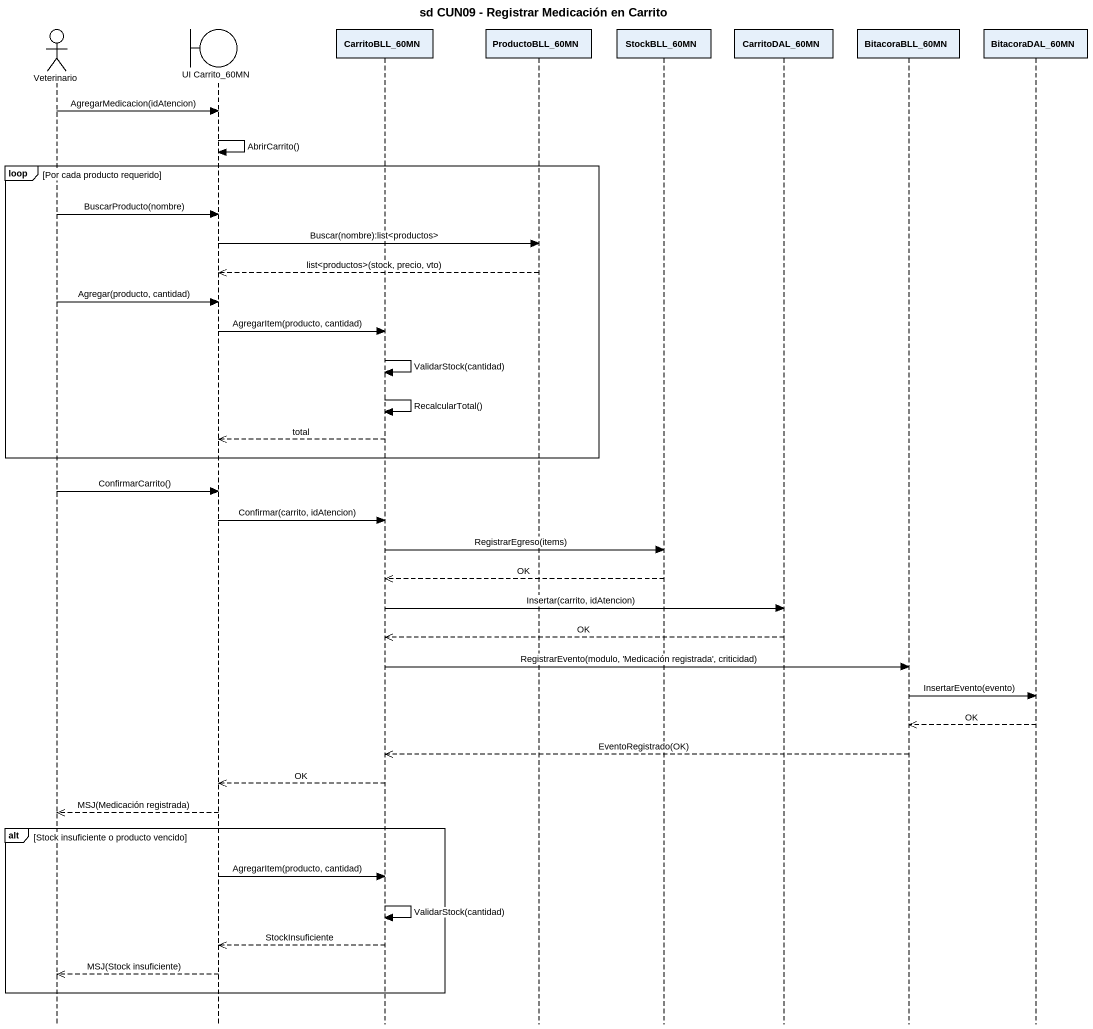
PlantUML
@startuml
title sd CUN09 - Registrar Medicación en Carrito
hide footbox
actor Veterinario
boundary "UI Carrito_60MN" as UI_Carrito_60MN
participant CarritoBLL_60MN
participant ProductoBLL_60MN
participant StockBLL_60MN
participant CarritoDAL_60MN
participant BitacoraBLL_60MN
participant BitacoraDAL_60MN

Veterinario -> UI_Carrito_60MN : AgregarMedicacion(idAtencion)
UI_Carrito_60MN -> UI_Carrito_60MN : AbrirCarrito()
loop Por cada producto requerido
  Veterinario -> UI_Carrito_60MN : BuscarProducto(nombre)
  UI_Carrito_60MN -> ProductoBLL_60MN : Buscar(nombre):list<productos>
  ProductoBLL_60MN -->> UI_Carrito_60MN : list<productos>(stock, precio, vto)
  Veterinario -> UI_Carrito_60MN : Agregar(producto, cantidad)
  UI_Carrito_60MN -> CarritoBLL_60MN : AgregarItem(producto, cantidad)
  CarritoBLL_60MN -> CarritoBLL_60MN : ValidarStock(cantidad)
  CarritoBLL_60MN -> CarritoBLL_60MN : RecalcularTotal()
  CarritoBLL_60MN -->> UI_Carrito_60MN : total
end
Veterinario -> UI_Carrito_60MN : ConfirmarCarrito()
UI_Carrito_60MN -> CarritoBLL_60MN : Confirmar(carrito, idAtencion)
CarritoBLL_60MN -> StockBLL_60MN : RegistrarEgreso(items)
StockBLL_60MN -->> CarritoBLL_60MN : OK
CarritoBLL_60MN -> CarritoDAL_60MN : Insertar(carrito, idAtencion)
CarritoDAL_60MN -->> CarritoBLL_60MN : OK
CarritoBLL_60MN -> BitacoraBLL_60MN : RegistrarEvento(modulo, 'Medicación registrada', criticidad)
BitacoraBLL_60MN -> BitacoraDAL_60MN : InsertarEvento(evento)
BitacoraDAL_60MN -->> BitacoraBLL_60MN : OK
BitacoraBLL_60MN -->> CarritoBLL_60MN : EventoRegistrado(OK)
CarritoBLL_60MN -->> UI_Carrito_60MN : OK
UI_Carrito_60MN -->> Veterinario : MSJ(Medicación registrada)
alt Stock insuficiente o producto vencido
  UI_Carrito_60MN -> CarritoBLL_60MN : AgregarItem(producto, cantidad)
  CarritoBLL_60MN -> CarritoBLL_60MN : ValidarStock(cantidad)
  CarritoBLL_60MN -->> UI_Carrito_60MN : StockInsuficiente
  UI_Carrito_60MN -->> Veterinario : MSJ(Stock insuficiente)
end
@enduml
